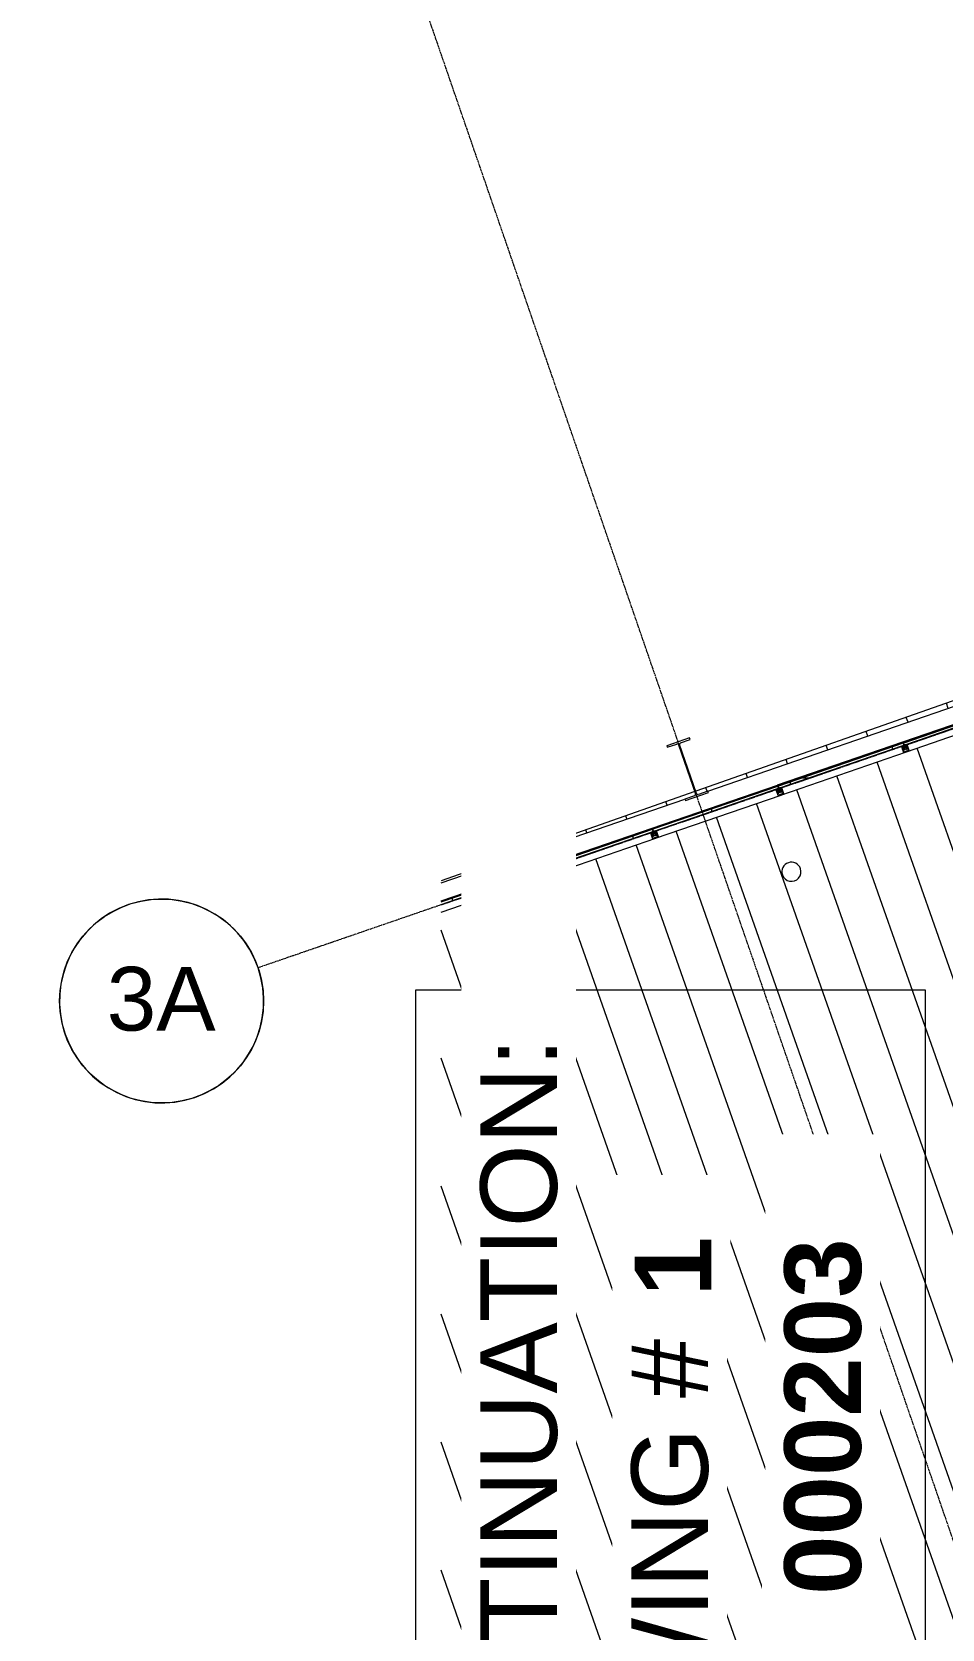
# Model space of a CAD drawing. Header units: millimetres. Extents: x -2355779 to -2216356, y 3874558 to 4068437.
# Drawn here: x -2355771 to -2348634, y 3984063 to 3996595 of the extents above; entities that cross this region are included whole.
import ezdxf

# ---------------------------------------------------------------- set-up
doc = ezdxf.new("R2010")
doc.units = ezdxf.units.MM
doc.linetypes.add('Grid Line', pattern=[21, 12, -3, 3, -3])
doc.linetypes.add('Overhead', pattern=[4, 2.5, -1.5])
for name, color, linetype, lineweight in [('A-DETL-GENF', 92, 'Continuous', 5), ('A-FLOR-OVHD', 1, 'Overhead', 13), ('A-GENM', 13, 'Continuous', 5), ('A-GLAZ-CWMG', 51, 'Continuous', 5), ('A-ROOF', 132, 'Continuous', 5), ('A-ROOF-PATT', 132, 'Continuous', 5), ('G-ANNO-SYMB', 111, 'Continuous', 5), ('P-SANR-FIXT', 6, 'Continuous', 5), ('S-BEAM', 12, 'Continuous', 5), ('S-GRID', 1, 'Continuous', 5), ('S-GRID-IDEN', 1, 'Continuous', 5)]:
    doc.layers.add(name, color=color, linetype=linetype, lineweight=lineweight)
doc.styles.add('Arial', font='arial.ttf', dxfattribs={"height": 500})
doc.styles.add('Arial_2', font='arial.ttf', dxfattribs={"height": 3})
doc.styles.add('Arial_B_1', font='arialbd.ttf', dxfattribs={"height": 600})

# ---------------------------------------------------------------- blocks, each defined once
blk = doc.blocks.new('Downpipe - L Spreader - Default-V6-GA - Part B 6m')
at = {"layer": 'P-SANR-FIXT'}
for start, end in [(0, 180), (180, 0)]:
    blk.add_arc((-40, 150), 75, start, end, dxfattribs=at)
blk = doc.blocks.new('Structural Framing 53 - Structural Framing 1-1640210-GA - Part B 6m')
at = {"layer": 'S-BEAM', "lineweight": 13}
for p, q in [((-2350614, 3991055), (-2350793, 3990994)), ((-2350685, 3991018), (-2350610, 3991043)), ((-2350610, 3991043), (-2350614, 3991055)), ((-2350793, 3990994), (-2350789, 3990982)), ((-2350789, 3990982), (-2350714, 3991007)), ((-2350700, 3991000), (-2350568, 3990617)), ((-2350560, 3990619), (-2350692, 3991003)), ((-2350575, 3990602), (-2350650, 3990576)), ((-2350650, 3990576), (-2350646, 3990564)), ((-2350646, 3990564), (-2350466, 3990626)), ((-2350470, 3990638), (-2350545, 3990612)), ((-2350466, 3990626), (-2350470, 3990638))]:
    blk.add_line(p, q, dxfattribs=at)
for centre, start, end in [((-2350710, 3990997), 19.0004, 109.0004), ((-2350681, 3991007), 109.0004, 199.0004), ((-2350578, 3990613), 289.0004, 19.0004), ((-2350549, 3990623), 199.0004, 289.0004)]:
    blk.add_arc(centre, 11.4, start, end, dxfattribs=at)
blk = doc.blocks.new('MulticellPanel_Polycarbonate_Danpal_1040w - Opal-V14-GA - Part B 6m')
at = {"layer": 'A-GENM'}
h = blk.add_hatch(dxfattribs=at)
h.set_pattern_fill('FP_16', color=256, style=0, pattern_type=2)
h.set_pattern_definition([(250.995, (-920673.64, 4538387.35), (756.39213, -260.52053), []), (340.995, (-920673.64, 4538387.35), (260.52053, 756.39213), [])])
h.paths.add_polyline_path([(515, 6), (513, 1), (519, 3)])
h.paths.add_polyline_path([(520, 14), (515, 11), (515, 6), (520, 4)])
h.paths.add_polyline_path([(520, 2), (513, 1), (520, -7)])
h.paths.add_polyline_path([(511, 0), (-511, 0), (-519, -8), (-517, -16), (517, -16), (519, -8)])
h.paths.add_polyline_path([(-515, 6), (-519, 3), (-513, 1)])
h.paths.add_polyline_path([(-520, 14), (-520, 4), (-515, 6), (-515, 11)])
h.paths.add_polyline_path([(-513, 1), (-520, 2), (-520, -7)])
for p, q in [((-520, 14), (-520, 4)), ((-520, 2), (-520, -7)), ((-516, 15), (-519, 15)), ((-513, 6), (-515, 11)), ((-515, 11), (-513, 10)), ((-513, 1), (-515, 6)), ((-515, 6), (-513, 6)), ((-513, 10), (-514, 14)), ((-68, 0), (-511, 0)), ((511, 0), (-68, 0)), ((514, 14), (513, 10)), ((513, 10), (515, 11)), ((515, 11), (513, 6)), ((513, 6), (515, 6)), ((515, 6), (513, 1)), ((519, 15), (516, 15)), ((520, 4), (520, 14)), ((520, -7), (520, 2)), ((-520, -9), (-520, -13)), ((-517, -16), (-74, -16)), ((-74, -16), (517, -16)), ((520, -13), (520, -9))]:
    blk.add_line(p, q, dxfattribs=at)
for centre, radius, start, end in [((-519, 14), 1.5, 90, 180), ((-520, 3), 1.2, 270.0002, 89.9998), ((-516, 14), 1.5, 26.8391, 90), ((-511, 2), 2, 201.2136, 270), ((511, 2), 2, 270, 338.7864), ((516, 14), 1.5, 90, 153.1609), ((519, 14), 1.5, 360, 90), ((520, 3), 1.2, 90.0002, 269.9998), ((-520, -8), 1.2, 270.0002, 89.9998), ((-517, -13), 3, 180, 270), ((517, -13), 3, 270, 360), ((520, -8), 1.2, 90.0002, 269.9998)]:
    blk.add_arc(centre, radius, start, end, dxfattribs=at)
blk = doc.blocks.new('MulticellPanel_Polycarbonate_Danpal_1040w - Opal-V15-GA - Part B 6m')
at = {"layer": 'A-GENM'}
h = blk.add_hatch(dxfattribs=at)
h.set_pattern_fill('FP_17', color=256, style=0, pattern_type=2)
h.set_pattern_definition([(250.995, (-921713.64, 4538387.35), (756.39213, -260.52053), []), (340.995, (-921713.64, 4538387.35), (260.52053, 756.39213), [])])
h.paths.add_polyline_path([(515, 6), (513, 1), (519, 3)])
h.paths.add_polyline_path([(520, 14), (515, 11), (515, 6), (520, 4)])
h.paths.add_polyline_path([(520, 2), (513, 1), (520, -7)])
h.paths.add_polyline_path([(511, 0), (-511, 0), (-519, -8), (-517, -16), (517, -16), (519, -8)])
h.paths.add_polyline_path([(-515, 6), (-519, 3), (-513, 1)])
h.paths.add_polyline_path([(-520, 14), (-520, 4), (-515, 6), (-515, 11)])
h.paths.add_polyline_path([(-513, 1), (-520, 2), (-520, -7)])
for p, q in [((-520, 14), (-520, 4)), ((-520, 2), (-520, -7)), ((-516, 15), (-519, 15)), ((-513, 6), (-515, 11)), ((-515, 11), (-513, 10)), ((-513, 1), (-515, 6)), ((-515, 6), (-513, 6)), ((-513, 10), (-514, 14)), ((511, 0), (-511, 0)), ((514, 14), (513, 10)), ((513, 10), (515, 11)), ((515, 11), (513, 6)), ((513, 6), (515, 6)), ((515, 6), (513, 1)), ((519, 15), (516, 15)), ((520, 4), (520, 14)), ((520, -7), (520, 2)), ((-520, -9), (-520, -13)), ((-517, -16), (517, -16)), ((520, -13), (520, -9))]:
    blk.add_line(p, q, dxfattribs=at)
for centre, radius, start, end in [((-519, 14), 1.5, 90, 180), ((-520, 3), 1.2, 270.0002, 89.9998), ((-516, 14), 1.5, 26.8391, 90), ((-511, 2), 2, 201.2136, 270), ((511, 2), 2, 270, 338.7864), ((516, 14), 1.5, 90, 153.1609), ((519, 14), 1.5, 360, 90), ((520, 3), 1.2, 90.0002, 269.9998), ((-520, -8), 1.2, 270.0002, 89.9998), ((-517, -13), 3, 180, 270), ((517, -13), 3, 270, 360), ((520, -8), 1.2, 90.0002, 269.9998)]:
    blk.add_arc(centre, radius, start, end, dxfattribs=at)
blk = doc.blocks.new('MulticellPanel_Polycarbonate_Danpal_1040w - Opal-V16-GA - Part B 6m')
at = {"layer": 'A-GENM'}
h = blk.add_hatch(dxfattribs=at)
h.set_pattern_fill('FP_18', color=256, style=0, pattern_type=2)
h.set_pattern_definition([(250.995, (-922753.64, 4538387.35), (756.39213, -260.52053), []), (340.995, (-922753.64, 4538387.35), (260.52053, 756.39213), [])])
h.paths.add_polyline_path([(515, 6), (513, 1), (519, 3)])
h.paths.add_polyline_path([(520, 14), (515, 11), (515, 6), (520, 4)])
h.paths.add_polyline_path([(520, 2), (513, 1), (520, -7)])
h.paths.add_polyline_path([(511, 0), (-511, 0), (-519, -8), (-517, -16), (517, -16), (519, -8)])
h.paths.add_polyline_path([(-515, 6), (-519, 3), (-513, 1)])
h.paths.add_polyline_path([(-520, 14), (-520, 4), (-515, 6), (-515, 11)])
h.paths.add_polyline_path([(-513, 1), (-520, 2), (-520, -7)])
for p, q in [((-520, 14), (-520, 4)), ((-520, 2), (-520, -7)), ((-516, 15), (-519, 15)), ((-513, 6), (-515, 11)), ((-515, 11), (-513, 10)), ((-513, 1), (-515, 6)), ((-515, 6), (-513, 6)), ((-513, 10), (-514, 14)), ((511, 0), (-511, 0)), ((514, 14), (513, 10)), ((513, 10), (515, 11)), ((515, 11), (513, 6)), ((513, 6), (515, 6)), ((515, 6), (513, 1)), ((519, 15), (516, 15)), ((520, 4), (520, 14)), ((520, -7), (520, 2)), ((-520, -9), (-520, -13)), ((-517, -16), (517, -16)), ((520, -13), (520, -9))]:
    blk.add_line(p, q, dxfattribs=at)
for centre, radius, start, end in [((-519, 14), 1.5, 90, 180), ((-520, 3), 1.2, 270.0002, 89.9998), ((-516, 14), 1.5, 26.8391, 90), ((-511, 2), 2, 201.2136, 270), ((511, 2), 2, 270, 338.7864), ((516, 14), 1.5, 90, 153.1609), ((519, 14), 1.5, 360, 90), ((520, 3), 1.2, 90.0002, 269.9998), ((-520, -8), 1.2, 270.0002, 89.9998), ((-517, -13), 3, 180, 270), ((517, -13), 3, 270, 360), ((520, -8), 1.2, 90.0002, 269.9998)]:
    blk.add_arc(centre, radius, start, end, dxfattribs=at)
blk = doc.blocks.new('MulticellPanel_Polycarbonate_Danpal_1040w - Blue-V17-GA - Part B 6m')
at = {"layer": 'A-GENM'}
h = blk.add_hatch(dxfattribs=at)
h.set_pattern_fill('FP_19', color=256, style=0, pattern_type=2)
h.set_pattern_definition([(250.995, (-923793.64, 4538387.35), (756.39213, -260.52053), []), (340.995, (-923793.64, 4538387.35), (260.52053, 756.39213), [])])
h.paths.add_polyline_path([(515, 6), (513, 1), (519, 3)])
h.paths.add_polyline_path([(520, 14), (515, 11), (515, 6), (520, 4)])
h.paths.add_polyline_path([(520, 2), (513, 1), (520, -7)])
h.paths.add_polyline_path([(511, 0), (-511, 0), (-519, -8), (-517, -16), (517, -16), (519, -8)])
h.paths.add_polyline_path([(-515, 6), (-519, 3), (-513, 1)])
h.paths.add_polyline_path([(-520, 14), (-520, 4), (-515, 6), (-515, 11)])
h.paths.add_polyline_path([(-513, 1), (-520, 2), (-520, -7)])
for p, q in [((-520, 14), (-520, 4)), ((-520, 2), (-520, -7)), ((-516, 15), (-519, 15)), ((-513, 6), (-515, 11)), ((-515, 11), (-513, 10)), ((-513, 1), (-515, 6)), ((-515, 6), (-513, 6)), ((-513, 10), (-514, 14)), ((511, 0), (-511, 0)), ((514, 14), (513, 10)), ((513, 10), (515, 11)), ((515, 11), (513, 6)), ((513, 6), (515, 6)), ((515, 6), (513, 1)), ((519, 15), (516, 15)), ((520, 4), (520, 14)), ((520, -7), (520, 2)), ((-520, -9), (-520, -13)), ((-517, -16), (517, -16)), ((520, -13), (520, -9))]:
    blk.add_line(p, q, dxfattribs=at)
for centre, radius, start, end in [((-519, 14), 1.5, 90, 180), ((-520, 3), 1.2, 270.0002, 89.9998), ((-516, 14), 1.5, 26.8391, 90), ((-511, 2), 2, 201.2136, 270), ((511, 2), 2, 270, 338.7864), ((516, 14), 1.5, 90, 153.1609), ((519, 14), 1.5, 360, 90), ((520, 3), 1.2, 90.0002, 269.9998), ((-520, -8), 1.2, 270.0002, 89.9998), ((-517, -13), 3, 180, 270), ((517, -13), 3, 270, 360), ((520, -8), 1.2, 90.0002, 269.9998)]:
    blk.add_arc(centre, radius, start, end, dxfattribs=at)
blk = doc.blocks.new('MulticellPanel_Polycarbonate_Danpal_1040w - Blue-V18-GA - Part B 6m')
at = {"layer": 'A-GENM'}
h = blk.add_hatch(dxfattribs=at)
h.set_pattern_fill('FP_20', color=256, style=0, pattern_type=2)
h.set_pattern_definition([(250.995, (-924833.64, 4538387.35), (756.39213, -260.52053), []), (340.995, (-924833.64, 4538387.35), (260.52053, 756.39213), [])])
h.paths.add_polyline_path([(200, 0), (-511, 0), (-519, -8), (-517, -16), (195, -16), (196, -11)])
h.paths.add_polyline_path([(-515, 6), (-519, 3), (-513, 1)])
h.paths.add_polyline_path([(-520, 14), (-520, 4), (-515, 6), (-515, 11)])
h.paths.add_polyline_path([(-513, 1), (-520, 2), (-520, -7)])
for p, q in [((-520, 14), (-520, 4)), ((-520, 2), (-520, -7)), ((-516, 15), (-519, 15)), ((-513, 6), (-515, 11)), ((-515, 11), (-513, 10)), ((-513, 1), (-515, 6)), ((-515, 6), (-513, 6)), ((-513, 10), (-514, 14)), ((200, 0), (-511, 0)), ((-520, -9), (-520, -13)), ((-517, -16), (195, -16))]:
    blk.add_line(p, q, dxfattribs=at)
for centre, radius, start, end in [((-519, 14), 1.5, 90, 180), ((-520, 3), 1.2, 270.0002, 89.9998), ((-516, 14), 1.5, 26.8391, 90), ((-511, 2), 2, 201.2136, 270), ((-520, -8), 1.2, 270.0002, 89.9998), ((-517, -13), 3, 180, 270)]:
    blk.add_arc(centre, radius, start, end, dxfattribs=at)
blk = doc.blocks.new('Rectangular Mullion - Frame_Framed Facade_Danpal_DPANMF BT1-V19-GA - Part B 6m')
at = {"layer": 'A-GLAZ-CWMG'}
for p, q in [((-2348376, 3991219), (-2347957, 3991363)), ((-2348376, 3991213), (-2347955, 3991357)), ((-2348376, 3991190), (-2347955, 3991336)), ((-2348376, 3991131), (-2347930, 3991284)), ((-2348941, 3991024), (-2348376, 3991219)), ((-2348939, 3991019), (-2348376, 3991213)), ((-2348926, 3991001), (-2348376, 3991190)), ((-2348913, 3990945), (-2348376, 3991131))]:
    blk.add_line(p, q, dxfattribs=at)
blk = doc.blocks.new('Rectangular Mullion - Frame_Framed Facade_Danpal_DPANMF BT1-V20-GA - Part B 6m')
at = {"layer": 'A-GLAZ-CWMG'}
for p, q in [((-2349924, 3990686), (-2348941, 3991024)), ((-2349922, 3990680), (-2348939, 3991019)), ((-2349909, 3990662), (-2348938, 3990997)), ((-2349897, 3990607), (-2348913, 3990945))]:
    blk.add_line(p, q, dxfattribs=at)
blk = doc.blocks.new('Rectangular Mullion - Frame_Framed Facade_Danpal_DPANMF BT1-V21-GA - Part B 6m')
at = {"layer": 'A-GLAZ-CWMG'}
for p, q in [((-2352563, 3989777), (-2351890, 3990008)), ((-2352563, 3989770), (-2351889, 3990003)), ((-2352563, 3989748), (-2351888, 3989981)), ((-2352563, 3989688), (-2351863, 3989929))]:
    blk.add_line(p, q, dxfattribs=at)
blk = doc.blocks.new('Rectangular Mullion - DPAEC50-V22-GA - Part B 6m')
at = {"layer": 'A-DETL-GENF'}
for p, q in [((24, 54), (-24, 54)), ((-24, 54), (-24, 5)), ((-23, 3), (-18, 3)), ((-22, 7), (-22, 34)), ((-21, 43), (-21, 50)), ((-21, 35), (-18, 35)), ((-17, 7), (-21, 6)), ((-20, 51), (-1, 51)), ((-20, 41), (-20, 43)), ((-15, 18), (-20, 9)), ((-20, 9), (-15, 17)), ((-20, 9), (-20, 7)), ((-20, 8), (-20, 9)), ((-14, 8), (-20, 8)), ((-20, 7), (-14, 7)), ((-17, 40), (-19, 40)), ((-10, 37), (-18, 37)), ((-18, 35), (-18, 22)), ((-16, 22), (-17, 35)), ((-17, 35), (-9, 35)), ((-9, 20), (-14, 20)), ((-14, 19), (-10, 19)), ((-9, 9), (-13, 8)), ((-13, 7), (-7, 9)), ((-8, 2), (-12, 1)), ((-12, 1), (-9, 1)), ((-8, 37), (-9, 37)), ((9, 34), (-9, 34)), ((-9, 34), (-8, 34)), ((-7, 9), (-9, 5)), ((-9, 4), (-7, 4)), ((-8, 36), (-8, 37)), ((-8, 34), (-8, 22)), ((-8, 5), (-6, 10)), ((-6, 10), (-8, 9)), ((-8, 2), (-6, 5)), ((-6, 5), (-8, 5)), ((-7, 4), (-8, 2)), ((-7, 22), (-7, 34)), ((-7, 34), (7, 34)), ((-4, 23), (3, 23)), ((3, 23), (-4, 23)), ((-1, 51), (0, 52)), ((0, 52), (1, 51)), ((1, 51), (20, 51)), ((8, 9), (6, 10)), ((6, 10), (8, 5)), ((8, 5), (6, 5)), ((6, 5), (8, 2)), ((7, 34), (7, 22)), ((9, 5), (7, 9)), ((7, 9), (13, 7)), ((8, 2), (7, 4)), ((7, 4), (9, 4)), ((9, 37), (8, 37)), ((8, 37), (8, 36)), ((8, 22), (8, 34)), ((8, 34), (9, 34)), ((12, 1), (8, 2)), ((9, 35), (17, 35)), ((14, 20), (9, 20)), ((13, 8), (9, 9)), ((9, 1), (12, 1)), ((18, 37), (10, 37)), ((10, 19), (14, 19)), ((20, 8), (14, 8)), ((14, 7), (20, 7)), ((20, 9), (15, 18)), ((15, 17), (20, 9)), ((17, 35), (16, 22)), ((19, 40), (17, 40)), ((21, 6), (17, 7)), ((18, 22), (18, 35)), ((18, 35), (21, 35)), ((18, 3), (23, 3)), ((20, 43), (20, 41)), ((20, 7), (20, 9)), ((20, 9), (20, 8)), ((21, 50), (21, 43)), ((22, 34), (22, 7)), ((24, 5), (24, 54))]:
    blk.add_line(p, q, dxfattribs=at)
for centre, radius, start, end in [((-23, 5), 1, 180, 270), ((-21, 39), 2.1, 75, 15), ((-21, 34), 1, 90, 180), ((-21, 7), 1, 180, 275), ((-20, 50), 1.2, 90, 180), ((-21, 39), 3.7, 75, 100.9055), ((-21, 39), 3.7, 325.4192, 15), ((-9, 28), 6, 90, 178.5709), ((137, 25), 152, 178.5709, 182.4896), ((137, 25), 152, 182.9076, 186.319), ((-9, 28), 5.2, 90, 178.5709), ((137, 25), 151, 178.5709, 181.8369), ((137, 25), 151, 182.064, 186.2791), ((137, 25), 152, 186.7358, 188.8939), ((137, 25), 151, 186.7315, 189.0318), ((-12, 2), 0.975, 188.8939, 275.24), ((-10, 38), 0.706, 289.0493, 354.5477), ((-4, 17), 6.58, 156.7371, 181.8449), ((16, 17), 26.5, 181.8449, 197.5886), ((-9, 36), 1, 270, 360), ((-4, 17), 5.98, 90, 181.8449), ((-4, 17), 6.58, 131.8412, 150.9148), ((16, 17), 25.9, 181.8449, 197.6717), ((-9, 4), 0.4, 157.1611, 284), ((-9, 2), 0.963, 275.24, 334.4387), ((-4, 17), 6.58, 90, 125.1634), ((3, 17), 5.98, 358.1551, 90), ((3, 17), 6.58, 54.8366, 90), ((9, 36), 1, 180, 270), ((3, 17), 6.58, 29.0852, 48.1588), ((-16, 17), 25.9, 342.3283, 358.1551), ((9, 2), 0.963, 205.5613, 264.76), ((10, 38), 0.706, 185.4523, 250.9507), ((9, 28), 6, 1.4287, 89.9792), ((9, 28), 5.2, 1.4291, 90), ((-16, 17), 26.5, 342.4114, 358.1551), ((9, 4), 0.4, 256, 22.8389), ((3, 17), 6.58, 358.1551, 23.2629), ((-137, 25), 151, 350.9682, 353.2685), ((12, 2), 0.975, 264.76, 351.1061), ((-137, 25), 151, 353.7209, 357.936), ((-137, 25), 152, 351.1061, 353.2642), ((-137, 25), 151, 358.1631, 1.4291), ((-137, 25), 152, 353.681, 357.0924), ((-137, 25), 152, 357.5109, 1.4287), ((21, 39), 3.7, 165, 214.5808), ((21, 39), 2.1, 165, 105), ((20, 50), 1.2, 360, 90), ((21, 39), 3.7, 79.0945, 105), ((21, 34), 1, 360, 90), ((21, 7), 1, 265, 360), ((23, 5), 1, 270, 360)]:
    blk.add_arc(centre, radius, start, end, dxfattribs=at)
for points, knots in [([(-18, 22), (-18, 22), (-18, 21), (-17, 21), (-17, 21), (-17, 21), (-17, 22), (-16, 22), (-16, 22), (-16, 22), (-16, 22)], [0, 0, 0, 0, 0.125, 0.25, 0.5, 0.625, 0.75, 0.875, 0.9375, 1, 1, 1, 1]), ([(-18, 3), (-18, 3), (-18, 4), (-18, 4), (-17, 4), (-17, 4), (-17, 4), (-17, 4), (-17, 5), (-17, 5), (-17, 5), (-17, 5), (-16, 6), (-16, 6), (-16, 6), (-16, 6), (-16, 6), (-17, 7), (-17, 7), (-17, 7), (-17, 7)], [0, 0, 0, 0, 0.083333, 0.166667, 0.208333, 0.25, 0.333333, 0.375, 0.416667, 0.458333, 0.5, 0.583333, 0.666667, 0.729167, 0.791667, 0.84375, 0.885417, 0.927083, 0.96875, 1, 1, 1, 1]), ([(16, 22), (16, 22), (16, 22), (16, 22), (17, 22), (17, 22), (17, 21), (18, 21), (18, 22)], [0, 0, 0, 0, 0.0625, 0.125, 0.1875, 0.3125, 0.4375, 1, 1, 1, 1]), ([(17, 7), (17, 7), (17, 7), (17, 7), (16, 6), (16, 6), (16, 6), (16, 6), (16, 6), (17, 5), (17, 5), (17, 4), (18, 3), (18, 3)], [0, 0, 0, 0, 0.03125, 0.072917, 0.114583, 0.15625, 0.208333, 0.270833, 0.333333, 0.416667, 0.583333, 0.75, 1, 1, 1, 1])]:
    blk.add_open_spline(points, degree=3, knots=knots, dxfattribs=at)
blk = doc.blocks.new('Rectangular Mullion - Mullion_FramedFacade_Danpal_DPAEC50-V23-GA - Part B 6m')
at = {"layer": 'A-GLAZ-CWMG'}
for p, q in [((-23, -4), (-18, -4)), ((-22, -9), (-20, -9)), ((-17, -7), (-21, -6)), ((-20, -9), (-20, -7)), ((-20, -7), (-14, -7)), ((-12, -1), (-9, -1)), ((-8, -2), (-6, -5)), ((-6, -5), (-8, -5)), ((-8, -5), (-6, -10)), ((-6, -10), (-8, -9)), ((-4, -23), (4, -23)), ((6, -5), (8, -2)), ((6, -10), (8, -5)), ((8, -5), (6, -5)), ((8, -9), (6, -10)), ((9, -1), (12, -1)), ((14, -7), (20, -7)), ((21, -6), (17, -7)), ((18, -4), (23, -4)), ((20, -7), (20, -9)), ((20, -9), (22, -9))]:
    blk.add_line(p, q, dxfattribs=at)
for centre, radius, start, end in [((-23, -5), 1, 90, 180), ((-21, -7), 1, 85, 180), ((137, -25), 152, 171.1061, 173.2642), ((-12, -2), 0.975, 84.76, 171.1061), ((-9, -2), 0.963, 25.5613, 84.76), ((16, -17), 25.9, 162.3283, 178.1551), ((-4, -17), 5.98, 178.1551, 270), ((4, -17), 5.98, 270, 1.8449), ((9, -2), 0.963, 95.24, 154.4387), ((-16, -17), 25.9, 1.8449, 17.6717), ((12, -2), 0.975, 8.8939, 95.24), ((-137, -25), 152, 6.7358, 8.8939), ((21, -7), 1, 47.5, 95), ((23, -5), 1, 0, 90)]:
    blk.add_arc(centre, radius, start, end, dxfattribs=at)
for points, knots in [([(-18, -4), (-18, -4), (-18, -4), (-18, -4), (-17, -4), (-17, -4), (-17, -4), (-17, -4), (-17, -5), (-17, -5), (-17, -5), (-17, -5), (-16, -6), (-16, -6), (-16, -6), (-16, -6), (-16, -6), (-17, -7), (-17, -7), (-17, -7), (-17, -7)], [0, 0, 0, 0, 0.083333, 0.166667, 0.208333, 0.25, 0.333333, 0.375, 0.416667, 0.458333, 0.5, 0.583333, 0.666667, 0.729167, 0.791667, 0.84375, 0.885417, 0.927083, 0.96875, 1, 1, 1, 1]), ([(17, -7), (17, -7), (17, -7), (17, -7), (16, -6), (16, -6), (16, -6), (16, -6), (16, -6), (17, -5), (17, -5), (17, -4), (18, -4), (18, -4)], [0, 0, 0, 0, 0.03125, 0.072917, 0.114583, 0.15625, 0.208333, 0.270833, 0.333333, 0.416667, 0.583333, 0.75, 1, 1, 1, 1])]:
    blk.add_open_spline(points, degree=3, knots=knots, dxfattribs=at)
blk = doc.blocks.new('Structural Framing 61 - Structural Framing 1-2879215-GA - Part B 6m')
at = {"layer": 'S-BEAM'}
for p, q in [((-2348376, 3991359), (-2341067, 3993876)), ((-2341067, 3993876), (-2341005, 3993696)), ((-2341043, 3993683), (-2341005, 3993696)), ((-2350470, 3990638), (-2348376, 3991359)), ((-2352563, 3989917), (-2350650, 3990576))]:
    blk.add_line(p, q, dxfattribs=at)
blk = doc.blocks.new('Grid - A1-203820-GA - Part B 6m')
at = {"layer": 'S-GRID-IDEN'}
blk.add_circle((0, 0), 4, dxfattribs=at)
for start, end in [(360, 180), (180, 360)]:
    blk.add_arc((0, 0), 4, start, end, dxfattribs=at)
blk = doc.blocks.new('View Reference - Vertical-632112-GA - Part B 6m')
at = {"layer": 'G-ANNO-SYMB'}
for p, q in [((10.454, 22.233), (-9.546, 22.233)), ((-9.546, 22.233), (-9.546, -24.031)), ((10.454, -24.031), (10.454, 22.233)), ((-9.546, -24.031), (10.454, -24.031))]:
    blk.add_line(p, q, dxfattribs=at)
at = {"layer": 'G-ANNO-SYMB', "char_height": 3, "attachment_point": 1, "rotation": 90, "style": 'Arial_2', "bg_fill": 3, "box_fill_scale": 1.25, "bg_fill_color": 256, "bg_fill_true_color": 13158600, "bg_fill_transparency": 0}
for s, insert, width in [('DRAWING #', (-1.082, -15.187), 29.42193), ('SHEET', (4.784, -18.156), 17.23628)]:
    blk.add_mtext(s, dxfattribs=dict(at, insert=insert, width=width))
at = {"layer": 'G-ANNO-SYMB', "insert": (-7.003, -22.687), "char_height": 3, "width": 52.91137, "attachment_point": 1, "rotation": 90, "style": 'Arial_2', "bg_fill": 3, "box_fill_scale": 1.25, "bg_fill_color": 256, "bg_fill_true_color": 13158600, "bg_fill_transparency": 0}
blk.add_mtext('FOR CONTINUATION:', dxfattribs=at)

msp = doc.modelspace()

# ---------------------------------------------------------------- hatches: boundary and pattern name
at = {"layer": 'A-ROOF-PATT'}
h = msp.add_hatch(dxfattribs=at)
h.set_pattern_fill('FP_4', color=256, style=0, pattern_type=2)
h.set_pattern_definition([(109.367, (-4018.33, 11431.97), (-314.1568, -110.428734), [])])
h.paths.add_polyline_path([(-2352562.9, 3967433.9), (-2298471.9, 3967434.6), (-2305717.9, 3993269.2), (-2317088.1, 3995686), (-2318295.3, 3999191.8), (-2318276.8, 3999198), (-2317990.3, 3999297.2), (-2319737.4, 3999020.5), (-2318990.1, 3994314.6), (-2318988.5, 3994311.3), (-2318969.6, 3994178.2), (-2318969.6, 3994172.8), (-2318935.7, 3993965.6), (-2318889.7, 3993781.2), (-2318906.9, 3993777), (-2318877.5, 3993591.4), (-2319973, 3993338.7), (-2319896.7, 3993032.7), (-2318831, 3993296.2), (-2318742.7, 3992936.6), (-2339240.9, 3987830.5), (-2339329.9, 3988189.8), (-2329605.1, 3990613.3), (-2329686.5, 3990939.8), (-2338999.4, 3988618.9), (-2338994.7, 3988605.2), (-2339351.2, 3988485.4), (-2339348, 3988476.3), (-2339418.8, 3988454.3), (-2339421.5, 3988456.8), (-2339429.3, 3988456.2), (-2341201.2, 3993601.8), (-2352562.9, 3989688.5), (-2352562.9, 3975751.6), (-2350541.4, 3975985.4), (-2350556.5, 3976127.1), (-2350507.9, 3976132.3), (-2350495.8, 3976129.7), (-2350495.1, 3976131.6), (-2350329.4, 3976150.1), (-2350329.4, 3976150.7), (-2350307.6, 3976155.9), (-2350269.5, 3976159.1), (-2350253.3, 3976018.8), (-2344809.5, 3976648.4), (-2344824.6, 3976790), (-2344776.1, 3976795.3), (-2344764, 3976792.6), (-2344763.2, 3976794.5), (-2344597.6, 3976813), (-2344597.6, 3976813.7), (-2344575.7, 3976818.8), (-2344537.6, 3976822), (-2344521.5, 3976681.7), (-2339077.7, 3977311.3), (-2339092.8, 3977453), (-2339044.3, 3977458.2), (-2339032.2, 3977455.6), (-2339031.4, 3977457.4), (-2338865.8, 3977475.9), (-2338865.8, 3977476.6), (-2338843.9, 3977481.8), (-2338805.8, 3977484.9), (-2338789.6, 3977344.6), (-2333345.9, 3977974.2), (-2333361, 3978115.9), (-2333312.4, 3978121.1), (-2333300.3, 3978118.5), (-2333299.6, 3978120.3), (-2333133.9, 3978138.9), (-2333133.9, 3978139.5), (-2333112.1, 3978144.7), (-2333074, 3978147.8), (-2333057.8, 3978007.5), (-2327614, 3978637.1), (-2327629.1, 3978778.8), (-2327580.6, 3978784), (-2327568.5, 3978781.4), (-2327567.7, 3978783.2), (-2327402.1, 3978801.8), (-2327402.1, 3978802.4), (-2327380.2, 3978807.6), (-2327342.1, 3978810.7), (-2327326, 3978670.4), (-2321882.2, 3979300.1), (-2321897.3, 3979441.7), (-2321848.8, 3979447), (-2321836.7, 3979444.3), (-2321835.9, 3979446.2), (-2321670.3, 3979464.7), (-2321670.3, 3979465.4), (-2321648.4, 3979470.5), (-2321610.3, 3979473.7), (-2321594.1, 3979333.4), (-2316150.4, 3979963), (-2316165.5, 3980104.7), (-2316116.9, 3980109.9), (-2316104.8, 3980107.2), (-2316104.1, 3980109.1), (-2315938.4, 3980127.6), (-2315938.4, 3980128.3), (-2315916.6, 3980133.5), (-2315878.4, 3980136.6), (-2315862.3, 3979996.3), (-2310548.2, 3980612.5), (-2310567.3, 3980773.2), (-2310019, 3980836.5), (-2309988.6, 3980571.6), (-2310536.9, 3980508.3), (-2310547.3, 3980604.8), (-2310657.9, 3980591.8), (-2311033.1, 3980548.3), (-2312105.4, 3980424.2), (-2312131.9, 3980421.2), (-2312152.5, 3980418.4), (-2312207.4, 3980411.6), (-2312279.7, 3980403.2), (-2315861.4, 3979988.7), (-2315856.9, 3979939.3), (-2315904.1, 3979933.7), (-2315915.8, 3979931.5), (-2315916.6, 3979929.7), (-2316082.2, 3979911.3), (-2316083.2, 3979910.7), (-2316105, 3979910.5), (-2316144, 3979907.3), (-2316149.5, 3979955), (-2321593.2, 3979325.4), (-2321588.7, 3979276.4), (-2321635.9, 3979270.7), (-2321647.6, 3979268.6), (-2321648.4, 3979266.8), (-2321814, 3979248.4), (-2321814, 3979247.7), (-2321850.1, 3979246), (-2321875.8, 3979244.4), (-2321881.3, 3979292.1), (-2327325, 3978662.5), (-2327320.5, 3978613.4), (-2327367.8, 3978607.8), (-2327379.5, 3978605.7), (-2327380.2, 3978603.9), (-2327545.9, 3978585.4), (-2327545.9, 3978584.7), (-2327582, 3978583.1), (-2327607.6, 3978581.5), (-2327613.1, 3978629.2), (-2333056.9, 3977999.6), (-2333052.4, 3977950.5), (-2333099.6, 3977944.9), (-2333111.3, 3977942.7), (-2333112.1, 3977940.9), (-2333277.7, 3977922.5), (-2333277.7, 3977921.8), (-2333313.8, 3977920.2), (-2333339.5, 3977918.5), (-2333345, 3977966.3), (-2338788.5, 3977335.3), (-2338784.2, 3977287.6), (-2338831.4, 3977282), (-2338843.1, 3977279.8), (-2338843.9, 3977278), (-2339009.5, 3977259.6), (-2339010.6, 3977259), (-2339032.3, 3977258.8), (-2339071.3, 3977255.6), (-2339076.8, 3977303.3), (-2344520.5, 3976673.7), (-2344516, 3976624.7), (-2344563.3, 3976619.1), (-2344575, 3976616.9), (-2344575.7, 3976615.1), (-2344741.4, 3976596.7), (-2344741.4, 3976596), (-2344777.5, 3976594.3), (-2344803.1, 3976592.7), (-2344808.6, 3976640.4), (-2350252.4, 3976010.8), (-2350247.9, 3975961.7), (-2350295.1, 3975956.1), (-2350306.8, 3975954), (-2350307.6, 3975952.2), (-2350473.2, 3975933.8), (-2350473.2, 3975933), (-2350509.3, 3975931.4), (-2350535, 3975929.8), (-2350540.5, 3975977.5), (-2352562.9, 3975743.6), (-2352562.9, 3972012.5)])
h.paths.add_polyline_path([(-2313139.6, 3980303.6), (-2313120.2, 3980306.2), (-2313131.2, 3980304.6)])
h.paths.add_polyline_path([(-2339429.3, 3988462.3), (-2339428.7, 3988464.7), (-2339444.2, 3988505.5), (-2339443.7, 3988504), (-2339429.3, 3988462.4)])
h.paths.add_polyline_path([(-2339352.2, 3988488.3), (-2338998.5, 3988607), (-2339002.3, 3988618.2), (-2339196, 3988572), (-2339214.8, 3988651.2), (-2339028.9, 3988697.5), (-2339030.4, 3988701.8), (-2339027.5, 3988702.8), (-2339026, 3988698.2), (-2325794, 3991995.8), (-2329361.1, 3991171.7), (-2339363.5, 3988679), (-2339409.5, 3988857.3), (-2339471.7, 3988835.4), (-2339353.4, 3988491.9)])
h.paths.add_polyline_path([(-2339530.8, 3988768.8), (-2339531.1, 3988771.3), (-2339531.1, 3988769.8)])
h.paths.add_polyline_path([(-2339476.2, 3988848.3), (-2339406.1, 3988872.5), (-2339398.1, 3988879.7), (-2339398.5, 3988893.4), (-2339554.4, 3989341.2), (-2339558.7, 3989346.1), (-2339571.3, 3989346.1), (-2339639.5, 3989322.6), (-2339482.8, 3988867.7)])
h.paths.add_polyline_path([(-2339346.1, 3988879.2), (-2339265.9, 3988900.1), (-2341051.7, 3993980.5), (-2350565.4, 3990636.5), (-2350557.1, 3990616.7), (-2350553.7, 3990612.9), (-2350543.5, 3990612.9), (-2341066.8, 3993875.9), (-2341004.9, 3993696.2), (-2341042.6, 3993683.2), (-2341034.4, 3993659.3), (-2341122.3, 3993629), (-2339643.8, 3989335.1), (-2339457.1, 3989399.4), (-2339452.8, 3989386.9), (-2339533.9, 3989359), (-2339541.9, 3989351.7), (-2339541.5, 3989338.1), (-2339385.8, 3988890.5), (-2339381.2, 3988885.4), (-2339367.6, 3988885.7), (-2339289.5, 3988912.6), (-2339285.2, 3988900.1), (-2339330, 3988884.7)])
h.paths.add_polyline_path([(-2352562.9, 3989917.4), (-2350574.6, 3990602.2), (-2350568.1, 3990608.4), (-2350568.1, 3990618.2), (-2350574.6, 3990633.2), (-2352562.9, 3989934.3)])
h.paths.add_polyline_path([(-2349820.2, 3989930.1), (-2349848.4, 3989937.7), (-2349871.6, 3989955.5), (-2349886.3, 3989980.9), (-2349890.1, 3990009.9), (-2349882.5, 3990038.1), (-2349864.7, 3990061.3), (-2349839.3, 3990076), (-2349810.3, 3990079.8), (-2349782, 3990072.2), (-2349758.8, 3990054.4), (-2349744.1, 3990027.9), (-2349740.4, 3990000), (-2349748, 3989971.7), (-2349765.8, 3989948.5), (-2349791.1, 3989933.9), (-2349810.3, 3989931.4)])
h.paths.add_polyline_path([(-2345822.6, 3991282.3), (-2345850.9, 3991289.8), (-2345874.1, 3991307.7), (-2345888.7, 3991333), (-2345892.6, 3991362), (-2345885, 3991390.3), (-2345867.1, 3991413.5), (-2345841.8, 3991428.1), (-2345812.8, 3991431.9), (-2345784.5, 3991424.3), (-2345761.3, 3991406.5), (-2345746.7, 3991381.2), (-2345742.9, 3991352.2), (-2345750.5, 3991323.9), (-2345768.3, 3991300.7), (-2345793.6, 3991286.1)])
h.paths.add_polyline_path([(-2341861.1, 3992622), (-2341889.4, 3992629.6), (-2341912.6, 3992647.4), (-2341927.2, 3992672.8), (-2341931, 3992701.8), (-2341921.7, 3992732.3), (-2341905.6, 3992753.2), (-2341880.3, 3992767.9), (-2341851.3, 3992771.7), (-2341823, 3992764.1), (-2341799.8, 3992746.3), (-2341785.2, 3992720.9), (-2341781.4, 3992691.9), (-2341789, 3992663.6), (-2341806.8, 3992640.4), (-2341832.1, 3992625.8)])

# ---------------------------------------------------------------- linework, layer by layer
at = {"layer": 'A-FLOR-OVHD'}
msp.add_line((-2352562.9, 3989745), (-2348375.7, 3991186.7), dxfattribs=at)
at = {"layer": 'A-ROOF'}
for p, q in [((-2341051.7, 3993980.5), (-2350565.4, 3990636.5)), ((-2350573, 3990633.8), (-2352562.9, 3989934.3))]:
    msp.add_line(p, q, dxfattribs=at)
at = {"layer": 'S-GRID', "linetype": 'Grid Line'}
for p, q in [((-2341116.3, 3963182), (-2354481.4, 4001996.2)), ((-2340582, 3993870.9), (-2353997.4, 3989251.5))]:
    msp.add_line(p, q, dxfattribs=at)

# ---------------------------------------------------------------- block references
at = {"layer": 'A-DETL-GENF', "rotation": 199.0053386485264}
msp.add_blockref('Rectangular Mullion - DPAEC50-V22-GA - Part B 6m', (-2348932, 3990999.4), dxfattribs=at)
at = {"layer": 'A-GENM', "rotation": 199.0053386485264}
for name, p in [('MulticellPanel_Polycarbonate_Danpal_1040w - Opal-V14-GA - Part B 6m', (-2348440.3, 3991168.7)), ('MulticellPanel_Polycarbonate_Danpal_1040w - Opal-V15-GA - Part B 6m', (-2349423.6, 3990830)), ('MulticellPanel_Polycarbonate_Danpal_1040w - Opal-V16-GA - Part B 6m', (-2350406.9, 3990491.4)), ('MulticellPanel_Polycarbonate_Danpal_1040w - Blue-V17-GA - Part B 6m', (-2351390.2, 3990152.7)), ('MulticellPanel_Polycarbonate_Danpal_1040w - Blue-V18-GA - Part B 6m', (-2352373.6, 3989814))]:
    msp.add_blockref(name, p, dxfattribs=at)
at = {"layer": 'A-GLAZ-CWMG'}
for name, p in [('Rectangular Mullion - Frame_Framed Facade_Danpal_DPANMF BT1-V19-GA - Part B 6m', (0, 0)), ('Rectangular Mullion - Frame_Framed Facade_Danpal_DPANMF BT1-V20-GA - Part B 6m', (0, 0)), ('Rectangular Mullion - Frame_Framed Facade_Danpal_DPANMF BT1-V20-GA - Part B 6m', (-983.3, -338.7)), ('Rectangular Mullion - Frame_Framed Facade_Danpal_DPANMF BT1-V20-GA - Part B 6m', (-1966.6, -677.4)), ('Rectangular Mullion - Frame_Framed Facade_Danpal_DPANMF BT1-V21-GA - Part B 6m', (0, 0))]:
    msp.add_blockref(name, p, dxfattribs=at)
at = {"layer": 'A-GLAZ-CWMG', "extrusion": (0, 0, -1), "rotation": 340.9946613514736}
for p in [(2348932, 3990999.4), (2349915.3, 3990660.7), (2350898.6, 3990322), (2351881.9, 3989983.3)]:
    msp.add_blockref('Rectangular Mullion - Mullion_FramedFacade_Danpal_DPAEC50-V23-GA - Part B 6m', p, dxfattribs=at)
at = {"layer": 'A-GLAZ-CWMG', "rotation": 199.0053386485264}
for p in [(-2349915.3, 3990660.7), (-2350898.6, 3990322), (-2351881.9, 3989983.3)]:
    msp.add_blockref('Rectangular Mullion - DPAEC50-V22-GA - Part B 6m', p, dxfattribs=at)
at = {"layer": 'P-SANR-FIXT', "rotation": 198.7291458098613}
msp.add_blockref('Downpipe - L Spreader - Default-V6-GA - Part B 6m', (-2349901.1, 3990134.2), dxfattribs=at)
at = {"layer": 'S-BEAM'}
for name in ['Structural Framing 61 - Structural Framing 1-2879215-GA - Part B 6m', 'Structural Framing 53 - Structural Framing 1-1640210-GA - Part B 6m']:
    msp.add_blockref(name, (0, 0), dxfattribs=at)
at = {"layer": 'S-GRID-IDEN', "xscale": 199.9999999999999, "yscale": 199.9999999999999, "zscale": 199.9999999999999, "rotation": 109.0004071202167}
msp.add_blockref('Grid - A1-203820-GA - Part B 6m', (-2354753.8, 3988991.1), dxfattribs=at)

# ---------------------------------------------------------------- texts
at = {"layer": 'S-GRID-IDEN', "insert": (-2355184.5, 3989258.8), "char_height": 500, "width": 1026.16, "attachment_point": 1, "style": 'Arial'}
msp.add_mtext('3A', dxfattribs=at)

# ---------------------------------------------------------------- next in the draw order: block references
at = {"layer": 'G-ANNO-SYMB', "xscale": 199.9999999999999, "yscale": 199.9999999999999, "zscale": 199.9999999999999}
msp.add_blockref('View Reference - Vertical-632112-GA - Part B 6m', (-2350853.7, 3984629), dxfattribs=at)

# ---------------------------------------------------------------- next in the draw order: texts
at = {"layer": 'G-ANNO-SYMB', "char_height": 600, "attachment_point": 1, "rotation": 90, "style": 'Arial_B_1', "bg_fill": 3, "box_fill_scale": 1.25, "bg_fill_color": 256, "bg_fill_true_color": 13158600, "bg_fill_transparency": 0}
for s, insert, width in [('000203', (-2349870.5, 3984331.2), 3463.29), ('\\fArial|b1|i0|c0|p34|;1', (-2351043.7, 3986674.3), 577.215)]:
    msp.add_mtext(s, dxfattribs=dict(at, insert=insert, width=width))

doc.saveas('drawing.dxf')
